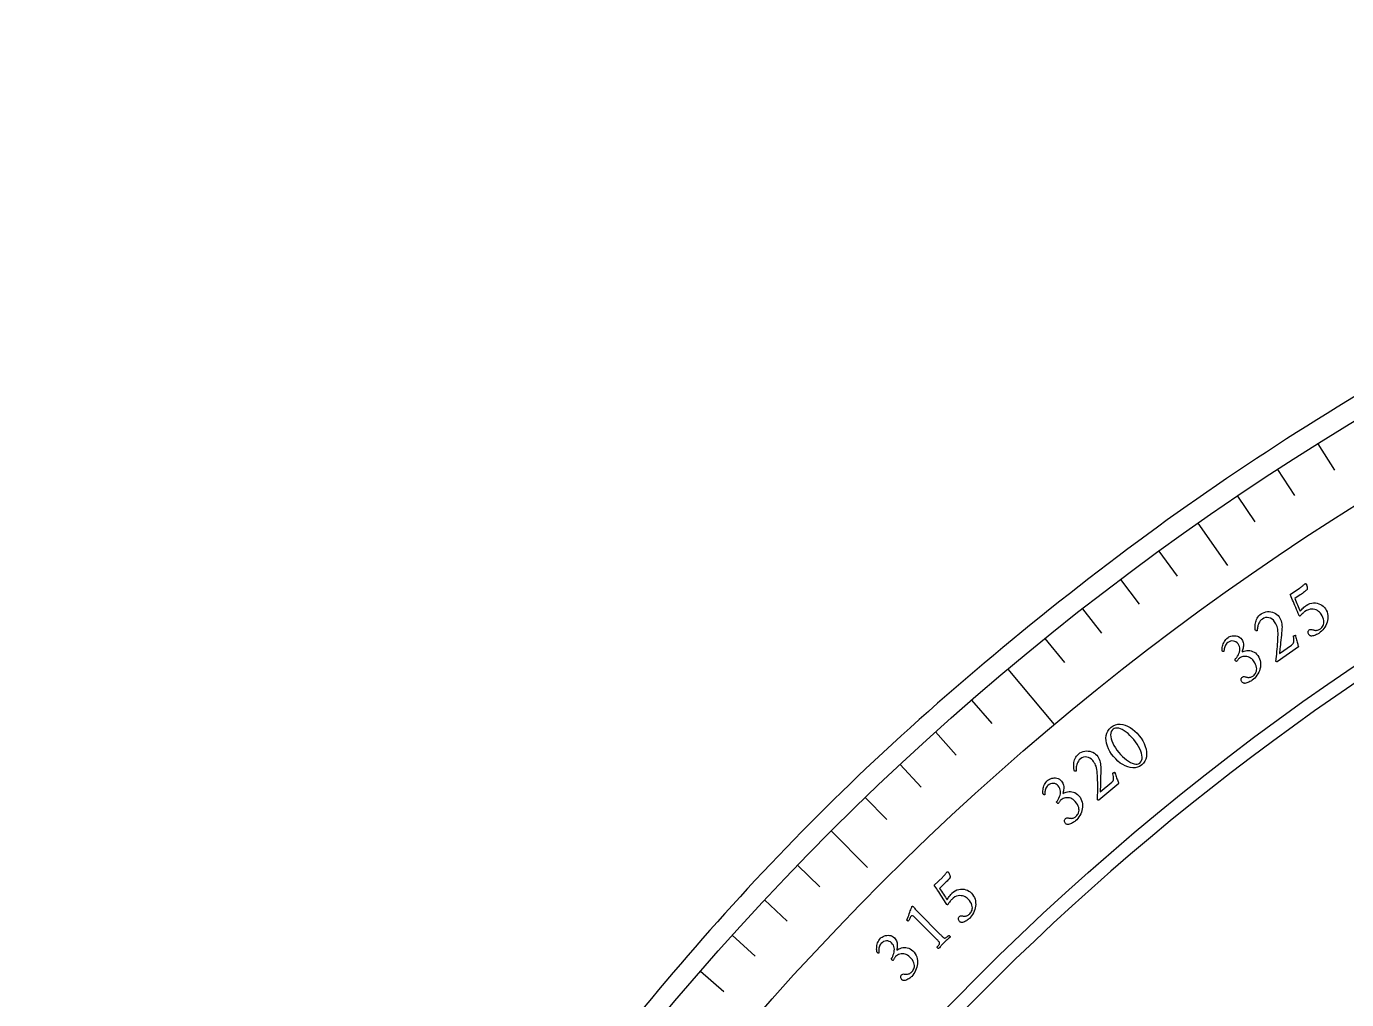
# Model space of a CAD drawing. Header units: millimetres. Extents: x -50 to 50, y -50 to 64.
# Drawn here: x -49.74 to -25.84, y 32.12 to 49.74 of the extents above; entities that cross this region are included whole.
import ezdxf

# ---------------------------------------------------------------- set-up
doc = ezdxf.new("R2010")
doc.units = ezdxf.units.MM
for name, color, linetype in [('CUT_INNER', 6, 'Continuous'), ('CUT_OUTER', 1, 'Continuous'), ('ENGRAVE', 7, 'Continuous'), ('ENGRAVE_FINE', 8, 'Continuous'), ('TEXT', 5, 'Continuous')]:
    doc.layers.add(name, color=color, linetype=linetype)

msp = doc.modelspace()

# ---------------------------------------------------------------- linework, layer by layer
at = {"layer": 'CUT_INNER'}
msp.add_arc((0.0002, -0.0001), 45.7499, 92.31774, 38.3206, dxfattribs=at)
at = {"layer": 'CUT_OUTER'}
for centre, radius, start, end in [((1.2945, -1.5904), 52.1606, 117.75096, 125.38314), ((3.2886, -4.0215), 55.2978, 125.60916, 132.96122), ((-1.0668, 1.1682), 48.533, 133.37373, 141.06052)]:
    msp.add_arc(centre, radius, start, end, dxfattribs=at)
at = {"layer": 'ENGRAVE'}
for points in [[(-28.5326, 40.7487), (-27.9963, 39.9828)], [(-31.9755, 38.1069), (-31.1341, 37.1041)], [(-35.175, 35.175), (-34.5139, 34.5139)]]:
    msp.add_lwpolyline(points, dxfattribs=at)
for radius in [49.745, 48.436, 46.005]:
    msp.add_circle((0, 0), radius, dxfattribs=at)
at = {"layer": 'ENGRAVE_FINE'}
for points in [[(-26.3608, 42.1862), (-26.0635, 41.7104)], [(-27.0931, 41.7197), (-26.7875, 41.2492)], [(-27.8171, 41.2405), (-27.5033, 40.7754)], [(-29.2394, 40.2446), (-28.9096, 39.7907)], [(-29.9373, 39.7281), (-29.5997, 39.2801)], [(-30.6261, 39.1996), (-30.2807, 38.7575)], [(-31.3055, 38.6591), (-30.9525, 38.2231)], [(-32.6357, 37.543), (-32.2676, 37.1196)], [(-33.2859, 36.9677), (-32.9105, 36.5508)], [(-33.926, 36.3812), (-33.5434, 35.9709)], [(-34.5558, 35.7836), (-34.1661, 35.38)], [(-35.7836, 34.5558), (-35.38, 34.1661)], [(-36.3812, 33.926), (-35.9709, 33.5434)], [(-36.9677, 33.2859), (-36.5508, 32.9105)], [(-37.543, 32.6357), (-37.1196, 32.2676)]]:
    msp.add_lwpolyline(points, dxfattribs=at)
at = {"layer": 'TEXT'}
for points in [[(-26.575, 39.2577), (-26.5412, 39.2778), (-26.5074, 39.2924), (-26.4736, 39.3014), (-26.4398, 39.305), (-26.4068, 39.3039), (-26.3751, 39.299), (-26.3448, 39.2903), (-26.3159, 39.2779), (-26.2892, 39.2623), (-26.2655, 39.2441), (-26.2447, 39.2235), (-26.2269, 39.2003), (-26.2095, 39.1709), (-26.1961, 39.1408), (-26.1868, 39.11), (-26.1814, 39.0784), (-26.1797, 39.0468), (-26.1812, 39.0155), (-26.1859, 38.9846), (-26.1937, 38.954), (-26.2043, 38.9243), (-26.2175, 38.8956), (-26.2332, 38.8681), (-26.2514, 38.8417), (-26.2718, 38.8169), (-26.2939, 38.794), (-26.3177, 38.7731), (-26.3433, 38.7541), (-26.3551, 38.7466), (-26.3689, 38.739), (-26.3846, 38.7312), (-26.4022, 38.7233), (-26.4207, 38.7161), (-26.439, 38.7103), (-26.4571, 38.706), (-26.4752, 38.7031), (-26.4793, 38.7037), (-26.4848, 38.705), (-26.4917, 38.707), (-26.5, 38.7099), (-26.5084, 38.7135), (-26.5158, 38.7181), (-26.5221, 38.7236), (-26.5274, 38.7301), (-26.5344, 38.7423), (-26.5388, 38.7545), (-26.5406, 38.7668), (-26.5398, 38.7792), (-26.5369, 38.7908), (-26.5321, 38.801), (-26.5256, 38.8096), (-26.5173, 38.8166), (-26.5056, 38.8229), (-26.4936, 38.8262), (-26.4814, 38.8264), (-26.4688, 38.8235), (-26.4562, 38.8193), (-26.4439, 38.8157), (-26.4318, 38.8126), (-26.4201, 38.8101), (-26.4065, 38.8084), (-26.393, 38.8085), (-26.3796, 38.8103), (-26.3662, 38.8138), (-26.3531, 38.8186), (-26.3406, 38.8242), (-26.3287, 38.8305), (-26.3175, 38.8376), (-26.3032, 38.8488), (-26.2902, 38.8621), (-26.2786, 38.8776), (-26.2683, 38.8953), (-26.2602, 38.915), (-26.2552, 38.9366), (-26.2533, 38.9602), (-26.2544, 38.9856), (-26.2595, 39.0128), (-26.2693, 39.0415), (-26.284, 39.0718), (-26.3034, 39.1035), (-26.3168, 39.1209), (-26.3326, 39.1372), (-26.351, 39.1523), (-26.3718, 39.1662), (-26.3947, 39.1779), (-26.4194, 39.1864), (-26.4458, 39.1916), (-26.4739, 39.1935), (-26.5034, 39.1909), (-26.5339, 39.1826), (-26.5655, 39.1687), (-26.5981, 39.149), (-26.608, 39.1419), (-26.619, 39.1329), (-26.6312, 39.1223), (-26.6445, 39.1099), (-26.6572, 39.0972), (-26.6676, 39.0858), (-26.6757, 39.0757), (-26.6815, 39.0669), (-26.6834, 39.066), (-26.6857, 39.0659), (-26.6883, 39.0665), (-26.6914, 39.0677), (-26.6945, 39.0695), (-26.6972, 39.0716), (-26.6996, 39.074), (-26.7018, 39.0767), (-26.7171, 39.1128), (-26.7324, 39.1489), (-26.7477, 39.1851), (-26.763, 39.2212), (-26.778, 39.2567), (-26.7924, 39.291), (-26.8064, 39.3241), (-26.8198, 39.3559), (-26.8324, 39.3857), (-26.844, 39.4124), (-26.8545, 39.4362), (-26.8639, 39.457), (-26.695, 39.5715), (-26.6833, 39.5796), (-26.6716, 39.5881), (-26.66, 39.597), (-26.6484, 39.6062), (-26.6374, 39.6154), (-26.6275, 39.6239), (-26.6186, 39.6318), (-26.6108, 39.6391), (-26.6044, 39.6452), (-26.5999, 39.6496), (-26.5972, 39.6522), (-26.5963, 39.6531), (-26.5923, 39.6533), (-26.5887, 39.6535), (-26.5854, 39.6537), (-26.5824, 39.654), (-26.5797, 39.6539), (-26.5773, 39.6531), (-26.5753, 39.6518), (-26.5736, 39.6498), (-26.5722, 39.6471), (-26.5704, 39.6428), (-26.5682, 39.6368), (-26.5656, 39.629), (-26.5629, 39.62), (-26.5604, 39.6104), (-26.5581, 39.6001), (-26.556, 39.5892), (-26.5543, 39.5781), (-26.5534, 39.5673), (-26.5533, 39.5569), (-26.5539, 39.5468), (-26.5654, 39.5373), (-26.5782, 39.5271), (-26.592, 39.5161), (-26.6071, 39.5043), (-26.6235, 39.4917), (-26.6416, 39.4784), (-26.6614, 39.4645), (-26.6828, 39.4498), (-26.7787, 39.3847), (-26.7666, 39.3556), (-26.7542, 39.3264), (-26.7416, 39.2969), (-26.7288, 39.2674), (-26.7161, 39.238), (-26.7039, 39.2092), (-26.6922, 39.1811), (-26.681, 39.1535), (-26.6715, 39.1665), (-26.66, 39.1803), (-26.6463, 39.1951), (-26.6306, 39.2106), (-26.6146, 39.2256), (-26.6, 39.2384), (-26.5868, 39.2491), (-26.575, 39.2577)], [(-26.7684, 38.7187), (-26.7644, 38.7004), (-26.7598, 38.6811), (-26.7547, 38.6607), (-26.7491, 38.6393), (-26.7434, 38.6179), (-26.7378, 38.5972), (-26.7323, 38.5775), (-26.7271, 38.5585), (-26.7223, 38.5415), (-26.7183, 38.5276), (-26.7152, 38.5167), (-26.7129, 38.5088), (-27.0978, 38.239), (-27.1004, 38.239), (-27.1034, 38.2394), (-27.1068, 38.2401), (-27.1104, 38.2411), (-27.1139, 38.2424), (-27.1167, 38.2437), (-27.1189, 38.2452), (-27.1204, 38.2469), (-27.1158, 38.29), (-27.1113, 38.3339), (-27.1068, 38.3786), (-27.1024, 38.4241), (-27.0982, 38.4697), (-27.0945, 38.5147), (-27.0912, 38.5592), (-27.0883, 38.6032), (-27.0861, 38.6458), (-27.0845, 38.6862), (-27.0837, 38.7243), (-27.0836, 38.7602), (-27.085, 38.7956), (-27.0883, 38.8272), (-27.0936, 38.8552), (-27.1009, 38.8794), (-27.11, 38.9015), (-27.1205, 38.9233), (-27.1326, 38.9445), (-27.1463, 38.9654), (-27.1676, 38.9914), (-27.1919, 39.012), (-27.2189, 39.0273), (-27.2487, 39.0371), (-27.2795, 39.041), (-27.3093, 39.0383), (-27.338, 39.0291), (-27.3657, 39.0133), (-27.3867, 38.9968), (-27.4046, 38.9788), (-27.4192, 38.9594), (-27.4307, 38.9386), (-27.4397, 38.9174), (-27.4467, 38.8969), (-27.4519, 38.8771), (-27.4551, 38.858), (-27.4571, 38.8406), (-27.4583, 38.8258), (-27.4588, 38.8137), (-27.4586, 38.8042), (-27.4624, 38.8022), (-27.4669, 38.8011), (-27.4722, 38.8008), (-27.4782, 38.8014), (-27.4839, 38.8026), (-27.4884, 38.8039), (-27.4915, 38.8054), (-27.4934, 38.807), (-27.4952, 38.8148), (-27.4967, 38.8254), (-27.498, 38.8389), (-27.499, 38.8553), (-27.4993, 38.8737), (-27.4982, 38.8935), (-27.4958, 38.9147), (-27.4921, 38.9372), (-27.4868, 38.9603), (-27.4797, 38.9832), (-27.4708, 39.0058), (-27.4601, 39.0282), (-27.4471, 39.0497), (-27.4314, 39.0695), (-27.4129, 39.0878), (-27.3916, 39.1045), (-27.3638, 39.1214), (-27.3348, 39.1342), (-27.3047, 39.1426), (-27.2735, 39.1469), (-27.2423, 39.1472), (-27.212, 39.1439), (-27.1827, 39.1371), (-27.1544, 39.1267), (-27.128, 39.113), (-27.1043, 39.0963), (-27.0835, 39.0766), (-27.0653, 39.054), (-27.0499, 39.0295), (-27.0372, 39.0041), (-27.0272, 38.978), (-27.0198, 38.9512), (-27.0147, 38.9237), (-27.0118, 38.8959), (-27.0109, 38.8676), (-27.012, 38.8391), (-27.0151, 38.8005), (-27.0187, 38.7605), (-27.0227, 38.7189), (-27.0273, 38.6758), (-27.032, 38.6326), (-27.0367, 38.5908), (-27.0413, 38.5502), (-27.0458, 38.5109), (-27.05, 38.4743), (-27.0537, 38.4415), (-27.0569, 38.4126), (-27.0596, 38.3875), (-26.8381, 38.5427), (-26.8232, 38.555), (-26.8117, 38.569), (-26.8034, 38.5845), (-26.7985, 38.6017), (-26.7965, 38.621), (-26.7967, 38.6428), (-26.7992, 38.6671), (-26.804, 38.6941), (-26.8044, 38.6982), (-26.8033, 38.7022), (-26.8005, 38.706), (-26.7962, 38.7097), (-26.794, 38.711), (-26.7912, 38.7123), (-26.7875, 38.7138), (-26.7831, 38.7154), (-26.7785, 38.7168), (-26.7746, 38.7178), (-26.7712, 38.7185), (-26.7684, 38.7187)], [(-27.9883, 38.6797), (-27.9728, 38.6893), (-27.9552, 38.6973), (-27.9353, 38.7039), (-27.9132, 38.7088), (-27.89, 38.7116), (-27.8666, 38.7116), (-27.8431, 38.7088), (-27.8194, 38.7032), (-27.7965, 38.6942), (-27.7756, 38.6813), (-27.7565, 38.6645), (-27.7392, 38.6437), (-27.7279, 38.6256), (-27.7194, 38.6067), (-27.7136, 38.5869), (-27.7105, 38.5662), (-27.7095, 38.5453), (-27.7101, 38.5247), (-27.7123, 38.5045), (-27.716, 38.4847), (-27.7206, 38.4659), (-27.7254, 38.4486), (-27.7303, 38.433), (-27.7354, 38.419), (-27.7168, 38.4274), (-27.696, 38.434), (-27.6732, 38.439), (-27.6482, 38.4422), (-27.6221, 38.443), (-27.5959, 38.4408), (-27.5696, 38.4355), (-27.5432, 38.4272), (-27.5176, 38.4152), (-27.4938, 38.3988), (-27.4716, 38.378), (-27.4512, 38.3529), (-27.4329, 38.324), (-27.4186, 38.2944), (-27.4083, 38.2638), (-27.402, 38.2325), (-27.3993, 38.2009), (-27.3997, 38.1696), (-27.4034, 38.1385), (-27.4103, 38.1078), (-27.42, 38.0777), (-27.4322, 38.0486), (-27.4471, 38.0207), (-27.4644, 37.9937), (-27.484, 37.9682), (-27.5053, 37.9447), (-27.5285, 37.923), (-27.5535, 37.9033), (-27.5651, 37.8954), (-27.5786, 37.8873), (-27.5941, 37.8791), (-27.6114, 37.8706), (-27.6296, 37.8628), (-27.6477, 37.8564), (-27.6658, 37.8515), (-27.6837, 37.8481), (-27.6879, 37.8485), (-27.6934, 37.8497), (-27.7004, 37.8515), (-27.7087, 37.8541), (-27.7172, 37.8575), (-27.7248, 37.8618), (-27.7312, 37.8671), (-27.7367, 37.8734), (-27.7441, 37.8854), (-27.7489, 37.8974), (-27.7511, 37.9097), (-27.7507, 37.9221), (-27.7482, 37.9338), (-27.7437, 37.9441), (-27.7375, 37.9529), (-27.7294, 37.9602), (-27.7179, 37.9669), (-27.706, 37.9705), (-27.6938, 37.9711), (-27.6811, 37.9686), (-27.6684, 37.9648), (-27.656, 37.9616), (-27.6438, 37.9589), (-27.632, 37.9568), (-27.6184, 37.9555), (-27.6049, 37.956), (-27.5915, 37.9582), (-27.5782, 37.9622), (-27.5653, 37.9674), (-27.553, 37.9734), (-27.5414, 37.98), (-27.5303, 37.9874), (-27.5164, 37.9991), (-27.5038, 38.0129), (-27.4927, 38.0288), (-27.483, 38.0467), (-27.4755, 38.0667), (-27.4712, 38.0884), (-27.47, 38.112), (-27.472, 38.1374), (-27.4779, 38.1645), (-27.4886, 38.1928), (-27.5042, 38.2226), (-27.5247, 38.2537), (-27.5418, 38.2748), (-27.5605, 38.2927), (-27.5808, 38.3075), (-27.6027, 38.319), (-27.6255, 38.3275), (-27.6486, 38.3331), (-27.6718, 38.3359), (-27.6953, 38.3358), (-27.7182, 38.3329), (-27.7398, 38.327), (-27.76, 38.3182), (-27.7789, 38.3064), (-27.7877, 38.2995), (-27.7962, 38.2917), (-27.8041, 38.2832), (-27.8117, 38.274), (-27.8186, 38.2649), (-27.8248, 38.2571), (-27.8302, 38.2505), (-27.8349, 38.245), (-27.8413, 38.2476), (-27.8472, 38.2512), (-27.8525, 38.2558), (-27.8573, 38.2615), (-27.8598, 38.2653), (-27.8617, 38.2687), (-27.8628, 38.2718), (-27.8633, 38.2745), (-27.8456, 38.2961), (-27.8293, 38.3186), (-27.8146, 38.342), (-27.8013, 38.3661), (-27.7903, 38.3908), (-27.7822, 38.4156), (-27.7771, 38.4405), (-27.775, 38.4654), (-27.7766, 38.4903), (-27.7827, 38.5149), (-27.7932, 38.5391), (-27.8081, 38.5631), (-27.8254, 38.5829), (-27.8451, 38.5981), (-27.8674, 38.6086), (-27.8923, 38.6145), (-27.9181, 38.6154), (-27.9435, 38.6111), (-27.9683, 38.6015), (-27.9926, 38.5867), (-28.009, 38.5732), (-28.0228, 38.5585), (-28.034, 38.5426), (-28.0425, 38.5254), (-28.0489, 38.5081), (-28.0539, 38.4916), (-28.0574, 38.4759), (-28.0594, 38.4612), (-28.0607, 38.448), (-28.062, 38.4374), (-28.0633, 38.4293), (-28.0645, 38.4237), (-28.0671, 38.4225), (-28.0705, 38.4224), (-28.0746, 38.4232), (-28.0794, 38.425), (-28.0842, 38.4275), (-28.0886, 38.4304), (-28.0923, 38.4337), (-28.0955, 38.4374), (-28.0957, 38.457), (-28.0946, 38.4773), (-28.0921, 38.4982), (-28.0882, 38.5198), (-28.0827, 38.5416), (-28.0755, 38.5633), (-28.0664, 38.5847), (-28.0555, 38.6059), (-28.0424, 38.6263), (-28.0269, 38.6454), (-28.0088, 38.6632), (-27.9883, 38.6797)], [(-30.107, 37.0526), (-30.0682, 37.0793), (-30.0276, 37.0977), (-29.9852, 37.1078), (-29.941, 37.1096), (-29.896, 37.1041), (-29.8511, 37.0921), (-29.8062, 37.0736), (-29.7614, 37.0487), (-29.7176, 37.0182), (-29.6756, 36.9832), (-29.6356, 36.9437), (-29.5975, 36.8996), (-29.5628, 36.8528), (-29.5329, 36.8051), (-29.5079, 36.7565), (-29.4878, 36.707), (-29.4732, 36.6578), (-29.4646, 36.6099), (-29.4621, 36.5635), (-29.4657, 36.5183), (-29.4761, 36.4758), (-29.494, 36.4368), (-29.5194, 36.4016), (-29.5523, 36.3699), (-29.5891, 36.3449), (-29.6283, 36.3277), (-29.6698, 36.3184), (-29.7137, 36.3168), (-29.7589, 36.3223), (-29.8041, 36.3341), (-29.8495, 36.352), (-29.895, 36.3762), (-29.9395, 36.4058), (-29.9821, 36.4401), (-30.0228, 36.479), (-30.0616, 36.5225), (-30.0969, 36.5689), (-30.1273, 36.6163), (-30.1528, 36.6646), (-30.1734, 36.7139), (-30.1884, 36.7631), (-30.197, 36.811), (-30.1993, 36.8577), (-30.1952, 36.9031), (-30.1843, 36.946), (-30.1659, 36.9853), (-30.1402, 37.0208), (-30.107, 37.0526)], [(-30.0698, 37.018), (-30.0894, 36.9978), (-30.1034, 36.9738), (-30.1116, 36.946), (-30.114, 36.9144), (-30.1112, 36.8799), (-30.1038, 36.8435), (-30.0917, 36.8052), (-30.0748, 36.7649), (-30.0538, 36.7236), (-30.029, 36.6822), (-30.0005, 36.6407), (-29.9683, 36.5991), (-29.9342, 36.5597), (-29.8994, 36.5238), (-29.8637, 36.4914), (-29.8274, 36.4624), (-29.7912, 36.4374), (-29.7564, 36.4172), (-29.7228, 36.4017), (-29.6905, 36.3909), (-29.6604, 36.3854), (-29.6334, 36.386), (-29.6094, 36.3927), (-29.5884, 36.4055), (-29.5678, 36.4266), (-29.5535, 36.4514), (-29.5455, 36.4798), (-29.5438, 36.5119), (-29.5476, 36.5468), (-29.5563, 36.5836), (-29.5697, 36.6224), (-29.588, 36.6632), (-29.6102, 36.7049), (-29.6356, 36.7465), (-29.6642, 36.788), (-29.696, 36.8294), (-29.73, 36.8694), (-29.7644, 36.9056), (-29.7992, 36.9379), (-29.8345, 36.9664), (-29.8695, 36.9907), (-29.9034, 37.0102), (-29.9362, 37.0249), (-29.9679, 37.0349), (-29.9976, 37.0395), (-30.0245, 37.0383), (-30.0486, 37.0311), (-30.0698, 37.018)], [(-30.0411, 36.2383), (-30.0355, 36.2205), (-30.0292, 36.2016), (-30.0224, 36.1818), (-30.015, 36.161), (-30.0074, 36.1401), (-30, 36.12), (-29.9929, 36.1008), (-29.986, 36.0824), (-29.9797, 36.0659), (-29.9745, 36.0523), (-29.9705, 36.0417), (-29.9675, 36.0341), (-30.3274, 35.7317), (-30.3301, 35.7316), (-30.3331, 35.7317), (-30.3364, 35.7321), (-30.3402, 35.7328), (-30.3437, 35.7337), (-30.3467, 35.7348), (-30.349, 35.7361), (-30.3507, 35.7376), (-30.3498, 35.781), (-30.3491, 35.8251), (-30.3486, 35.87), (-30.3481, 35.9157), (-30.348, 35.9615), (-30.3482, 36.0067), (-30.3488, 36.0513), (-30.3498, 36.0954), (-30.3512, 36.138), (-30.3532, 36.1784), (-30.3557, 36.2164), (-30.3587, 36.2522), (-30.3632, 36.2873), (-30.3692, 36.3186), (-30.377, 36.346), (-30.3863, 36.3695), (-30.3973, 36.3907), (-30.4097, 36.4114), (-30.4236, 36.4316), (-30.439, 36.4512), (-30.4626, 36.4752), (-30.4885, 36.4937), (-30.5168, 36.5065), (-30.5474, 36.5137), (-30.5784, 36.5149), (-30.6078, 36.5096), (-30.6356, 36.4979), (-30.6618, 36.4798), (-30.6813, 36.4615), (-30.6975, 36.442), (-30.7104, 36.4214), (-30.7201, 36.3997), (-30.7271, 36.3778), (-30.7324, 36.3568), (-30.7358, 36.3366), (-30.7374, 36.3173), (-30.7378, 36.2998), (-30.7377, 36.2849), (-30.7371, 36.2728), (-30.7361, 36.2634), (-30.7397, 36.2611), (-30.7442, 36.2595), (-30.7494, 36.2588), (-30.7554, 36.2589), (-30.7612, 36.2595), (-30.7658, 36.2605), (-30.769, 36.2616), (-30.771, 36.2631), (-30.7735, 36.2707), (-30.7759, 36.2812), (-30.7784, 36.2945), (-30.7808, 36.3107), (-30.7827, 36.3291), (-30.7833, 36.3489), (-30.7828, 36.3702), (-30.781, 36.393), (-30.7778, 36.4164), (-30.7727, 36.4398), (-30.7658, 36.4632), (-30.7571, 36.4864), (-30.7461, 36.5089), (-30.7321, 36.5301), (-30.7153, 36.5499), (-30.6956, 36.5683), (-30.6693, 36.5877), (-30.6416, 36.6029), (-30.6123, 36.6139), (-30.5816, 36.6209), (-30.5505, 36.6239), (-30.5201, 36.6233), (-30.4903, 36.619), (-30.4612, 36.6111), (-30.4337, 36.5998), (-30.4087, 36.5852), (-30.3861, 36.5675), (-30.3661, 36.5465), (-30.3487, 36.5234), (-30.3338, 36.4993), (-30.3215, 36.4741), (-30.3118, 36.448), (-30.3043, 36.4211), (-30.299, 36.3936), (-30.2956, 36.3656), (-30.2943, 36.337), (-30.294, 36.2984), (-30.2941, 36.2582), (-30.2945, 36.2164), (-30.2953, 36.1731), (-30.2962, 36.1296), (-30.2972, 36.0875), (-30.2982, 36.0467), (-30.2993, 36.0072), (-30.3003, 35.9703), (-30.3011, 35.9373), (-30.3018, 35.9082), (-30.3023, 35.8831), (-30.0952, 36.0569), (-30.0815, 36.0705), (-30.0711, 36.0854), (-30.0643, 36.1016), (-30.0609, 36.1192), (-30.0605, 36.1385), (-30.0627, 36.1602), (-30.0673, 36.1843), (-30.0744, 36.2107), (-30.0752, 36.2148), (-30.0744, 36.2189), (-30.072, 36.2229), (-30.068, 36.227), (-30.066, 36.2284), (-30.0632, 36.23), (-30.0597, 36.2318), (-30.0554, 36.2337), (-30.051, 36.2356), (-30.0472, 36.2369), (-30.0439, 36.2379), (-30.0411, 36.2383)], [(-31.2529, 36.0931), (-31.2384, 36.1041), (-31.2215, 36.1136), (-31.2023, 36.1219), (-31.1807, 36.1288), (-31.1578, 36.1336), (-31.1345, 36.1356), (-31.1108, 36.1348), (-31.0867, 36.1313), (-31.0632, 36.1243), (-31.0412, 36.1133), (-31.0207, 36.0982), (-31.0017, 36.079), (-30.9889, 36.062), (-30.9787, 36.0439), (-30.9712, 36.0247), (-30.9663, 36.0043), (-30.9635, 35.9835), (-30.9623, 35.963), (-30.9627, 35.9427), (-30.9647, 35.9226), (-30.9677, 35.9035), (-30.9709, 35.8859), (-30.9745, 35.8699), (-30.9783, 35.8555), (-30.9605, 35.8655), (-30.9404, 35.8739), (-30.918, 35.8808), (-30.8934, 35.8862), (-30.8676, 35.8893), (-30.8413, 35.8894), (-30.8146, 35.8864), (-30.7876, 35.8804), (-30.761, 35.8707), (-30.7358, 35.8564), (-30.712, 35.8377), (-30.6894, 35.8144), (-30.6687, 35.7873), (-30.6518, 35.759), (-30.6389, 35.7295), (-30.6299, 35.6988), (-30.6244, 35.6675), (-30.6222, 35.6363), (-30.6231, 35.605), (-30.6273, 35.5738), (-30.6343, 35.543), (-30.644, 35.513), (-30.6563, 35.4838), (-30.6713, 35.4554), (-30.6886, 35.4284), (-30.7078, 35.403), (-30.729, 35.3794), (-30.7521, 35.3576), (-30.763, 35.3487), (-30.7758, 35.3395), (-30.7904, 35.3299), (-30.807, 35.32), (-30.8244, 35.3106), (-30.8419, 35.3027), (-30.8595, 35.2963), (-30.877, 35.2913), (-30.8812, 35.2913), (-30.8869, 35.292), (-30.8939, 35.2932), (-30.9025, 35.295), (-30.9113, 35.2977), (-30.9191, 35.3014), (-30.9261, 35.3061), (-30.932, 35.3119), (-30.9404, 35.3231), (-30.9463, 35.3347), (-30.9496, 35.3468), (-30.9503, 35.3591), (-30.9487, 35.3711), (-30.9452, 35.3817), (-30.9397, 35.391), (-30.9323, 35.399), (-30.9215, 35.4067), (-30.91, 35.4113), (-30.8978, 35.4129), (-30.885, 35.4116), (-30.872, 35.4089), (-30.8593, 35.4068), (-30.847, 35.4052), (-30.835, 35.4041), (-30.8214, 35.404), (-30.808, 35.4056), (-30.7948, 35.409), (-30.7819, 35.4141), (-30.7695, 35.4205), (-30.7578, 35.4275), (-30.7467, 35.4351), (-30.7364, 35.4435), (-30.7235, 35.4563), (-30.7122, 35.4711), (-30.7025, 35.4879), (-30.6944, 35.5066), (-30.6887, 35.5272), (-30.6863, 35.5492), (-30.6872, 35.5728), (-30.6913, 35.598), (-30.6996, 35.6244), (-30.7128, 35.6517), (-30.7309, 35.68), (-30.754, 35.7092), (-30.7729, 35.7287), (-30.7931, 35.745), (-30.8146, 35.7579), (-30.8374, 35.7674), (-30.8609, 35.7739), (-30.8843, 35.7775), (-30.9077, 35.7783), (-30.9311, 35.7762), (-30.9537, 35.7712), (-30.9746, 35.7635), (-30.994, 35.7529), (-31.0118, 35.7396), (-31.02, 35.7319), (-31.0277, 35.7234), (-31.0349, 35.7143), (-31.0416, 35.7044), (-31.0478, 35.6948), (-31.0532, 35.6864), (-31.058, 35.6793), (-31.0622, 35.6735), (-31.0688, 35.6755), (-31.075, 35.6786), (-31.0807, 35.6828), (-31.086, 35.688), (-31.0889, 35.6915), (-31.091, 35.6948), (-31.0924, 35.6977), (-31.0931, 35.7004), (-31.0773, 35.7235), (-31.0631, 35.7473), (-31.0505, 35.7718), (-31.0394, 35.7971), (-31.0305, 35.8227), (-31.0246, 35.848), (-31.0217, 35.8732), (-31.0218, 35.8983), (-31.0256, 35.9229), (-31.0338, 35.9469), (-31.0463, 35.9701), (-31.0633, 35.9927), (-31.0822, 36.0109), (-31.1032, 36.0243), (-31.1263, 36.0329), (-31.1516, 36.0366), (-31.1774, 36.0353), (-31.2023, 36.0288), (-31.2262, 36.0171), (-31.2491, 36.0002), (-31.2643, 35.9853), (-31.2768, 35.9695), (-31.2865, 35.9526), (-31.2935, 35.9348), (-31.2984, 35.9169), (-31.3019, 35.9001), (-31.304, 35.8842), (-31.3048, 35.8693), (-31.3049, 35.8561), (-31.3053, 35.8454), (-31.3058, 35.8372), (-31.3065, 35.8315), (-31.3091, 35.8301), (-31.3124, 35.8297), (-31.3165, 35.8301), (-31.3215, 35.8315), (-31.3266, 35.8335), (-31.3311, 35.836), (-31.3351, 35.839), (-31.3386, 35.8425), (-31.3406, 35.862), (-31.3412, 35.8822), (-31.3405, 35.9033), (-31.3386, 35.9252), (-31.335, 35.9474), (-31.3296, 35.9696), (-31.3224, 35.9917), (-31.3134, 36.0138), (-31.3022, 36.0353), (-31.2884, 36.0557), (-31.272, 36.075), (-31.2529, 36.0931)], [(-32.9883, 34.0466), (-32.9585, 34.0722), (-32.9277, 34.0925), (-32.896, 34.1073), (-32.8634, 34.1166), (-32.8306, 34.1213), (-32.7986, 34.122), (-32.7673, 34.1187), (-32.7366, 34.1114), (-32.7076, 34.1007), (-32.6811, 34.087), (-32.6571, 34.0702), (-32.6355, 34.0505), (-32.6132, 34.0246), (-32.5948, 33.9972), (-32.5803, 33.9685), (-32.5696, 33.9384), (-32.5624, 33.9075), (-32.5584, 33.8764), (-32.5576, 33.8452), (-32.56, 33.8137), (-32.5653, 33.7826), (-32.5734, 33.7521), (-32.584, 33.7223), (-32.5974, 33.6931), (-32.6131, 33.6651), (-32.6309, 33.6388), (-32.6507, 33.614), (-32.6726, 33.5909), (-32.683, 33.5815), (-32.6953, 33.5716), (-32.7094, 33.5612), (-32.7253, 33.5503), (-32.7422, 33.54), (-32.7593, 33.5311), (-32.7764, 33.5237), (-32.7937, 33.5178), (-32.7979, 33.5176), (-32.8035, 33.5179), (-32.8107, 33.5188), (-32.8193, 33.5201), (-32.8282, 33.5222), (-32.8363, 33.5255), (-32.8434, 33.5298), (-32.8498, 33.5353), (-32.8588, 33.546), (-32.8652, 33.5573), (-32.8692, 33.5691), (-32.8706, 33.5814), (-32.8697, 33.5934), (-32.8668, 33.6042), (-32.8618, 33.6138), (-32.8549, 33.6222), (-32.8445, 33.6305), (-32.8332, 33.6358), (-32.8212, 33.6381), (-32.8083, 33.6374), (-32.7952, 33.6355), (-32.7824, 33.6341), (-32.77, 33.6332), (-32.758, 33.6327), (-32.7444, 33.6334), (-32.7311, 33.6358), (-32.7181, 33.6399), (-32.7055, 33.6457), (-32.6935, 33.6527), (-32.6822, 33.6604), (-32.6716, 33.6686), (-32.6617, 33.6775), (-32.6496, 33.6911), (-32.6391, 33.7065), (-32.6304, 33.7238), (-32.6233, 33.743), (-32.6188, 33.7638), (-32.6176, 33.7859), (-32.6198, 33.8094), (-32.6253, 33.8343), (-32.635, 33.8602), (-32.6497, 33.8868), (-32.6694, 33.914), (-32.6941, 33.9419), (-32.7102, 33.9567), (-32.7287, 33.97), (-32.7493, 33.9817), (-32.7723, 33.9918), (-32.7969, 33.9993), (-32.8227, 34.0034), (-32.8496, 34.0039), (-32.8776, 34.0009), (-32.9062, 33.9932), (-32.9348, 33.9798), (-32.9635, 33.9606), (-32.9922, 33.9356), (-33.0007, 33.9268), (-33.01, 33.9161), (-33.0201, 33.9035), (-33.0311, 33.8889), (-33.0414, 33.8743), (-33.0497, 33.8613), (-33.0559, 33.8499), (-33.06, 33.8402), (-33.0617, 33.839), (-33.064, 33.8385), (-33.0667, 33.8386), (-33.0699, 33.8393), (-33.0732, 33.8405), (-33.0763, 33.8421), (-33.0791, 33.844), (-33.0817, 33.8463), (-33.1031, 33.8792), (-33.1244, 33.9122), (-33.1457, 33.9451), (-33.1671, 33.978), (-33.188, 34.0104), (-33.2082, 34.0416), (-33.2277, 34.0718), (-33.2464, 34.1008), (-33.264, 34.1279), (-33.2801, 34.1522), (-33.2945, 34.1739), (-33.3074, 34.1927), (-33.161, 34.3347), (-33.1509, 34.3448), (-33.1408, 34.3552), (-33.1309, 34.3659), (-33.1211, 34.3771), (-33.1119, 34.388), (-33.1036, 34.3981), (-33.0962, 34.4075), (-33.0898, 34.416), (-33.0846, 34.4231), (-33.0809, 34.4282), (-33.0786, 34.4312), (-33.0779, 34.4322), (-33.074, 34.4332), (-33.0705, 34.434), (-33.0673, 34.4348), (-33.0644, 34.4355), (-33.0617, 34.4359), (-33.0593, 34.4356), (-33.057, 34.4346), (-33.055, 34.4329), (-33.0532, 34.4306), (-33.0507, 34.4266), (-33.0475, 34.4211), (-33.0435, 34.4139), (-33.0393, 34.4055), (-33.0352, 34.3965), (-33.0311, 34.3867), (-33.0271, 34.3763), (-33.0236, 34.3657), (-33.0208, 34.3552), (-33.0189, 34.345), (-33.0177, 34.3349), (-33.0274, 34.3236), (-33.0382, 34.3113), (-33.0499, 34.2981), (-33.0627, 34.2838), (-33.0767, 34.2686), (-33.0923, 34.2524), (-33.1093, 34.2352), (-33.1278, 34.217), (-33.211, 34.1363), (-33.194, 34.1098), (-33.1767, 34.0831), (-33.1592, 34.0563), (-33.1414, 34.0294), (-33.1238, 34.0027), (-33.1068, 33.9765), (-33.0904, 33.9508), (-33.0746, 33.9256), (-33.0675, 33.94), (-33.0585, 33.9556), (-33.0477, 33.9725), (-33.0349, 33.9906), (-33.0217, 34.0081), (-33.0095, 34.0233), (-32.9984, 34.0361), (-32.9883, 34.0466)], [(-33.2763, 33.227), (-33.6672, 33.6173), (-33.677, 33.6265), (-33.6859, 33.6337), (-33.6936, 33.6386), (-33.7004, 33.6414), (-33.7065, 33.6422), (-33.7124, 33.6412), (-33.7182, 33.6384), (-33.7237, 33.6338), (-33.7295, 33.6271), (-33.7359, 33.6179), (-33.7428, 33.6064), (-33.7502, 33.5924), (-33.7574, 33.578), (-33.7636, 33.5653), (-33.7687, 33.5543), (-33.7727, 33.545), (-33.7803, 33.5447), (-33.7871, 33.5458), (-33.7932, 33.5485), (-33.7985, 33.5527), (-33.7986, 33.5528), (-33.7988, 33.553), (-33.7991, 33.5533), (-33.7995, 33.5537), (-33.8012, 33.5556), (-33.8022, 33.5574), (-33.8027, 33.5591), (-33.8025, 33.5606), (-33.7916, 33.5895), (-33.781, 33.6182), (-33.7705, 33.6468), (-33.7604, 33.6753), (-33.7507, 33.7025), (-33.7418, 33.7273), (-33.7337, 33.7496), (-33.7265, 33.7695), (-33.7204, 33.786), (-33.716, 33.7978), (-33.7131, 33.8052), (-33.7118, 33.8079), (-33.7098, 33.8099), (-33.7071, 33.8119), (-33.704, 33.8127), (-33.7006, 33.8124), (-33.6968, 33.811), (-33.693, 33.8091), (-33.6896, 33.8073), (-33.6866, 33.8056), (-33.6839, 33.8041), (-33.6827, 33.8023), (-33.6789, 33.797), (-33.6726, 33.7882), (-33.6638, 33.7758), (-33.6522, 33.7607), (-33.6375, 33.7435), (-33.6199, 33.7243), (-33.5992, 33.703), (-33.2003, 33.3029), (-33.1896, 33.2922), (-33.1792, 33.282), (-33.1691, 33.2722), (-33.1593, 33.2628), (-33.1499, 33.2543), (-33.1409, 33.2471), (-33.1324, 33.2411), (-33.1243, 33.2365), (-33.1202, 33.2358), (-33.1149, 33.2365), (-33.1084, 33.2387), (-33.1006, 33.2423), (-33.0923, 33.247), (-33.0841, 33.2521), (-33.076, 33.2578), (-33.068, 33.2639), (-33.0608, 33.2698), (-33.0547, 33.2749), (-33.0499, 33.2791), (-33.0463, 33.2825), (-33.0427, 33.2815), (-33.0386, 33.2794), (-33.034, 33.2762), (-33.0291, 33.272), (-33.0245, 33.2674), (-33.0213, 33.263), (-33.0194, 33.2588), (-33.0187, 33.2547), (-33.0342, 33.2413), (-33.0489, 33.2284), (-33.063, 33.2161), (-33.0764, 33.2043), (-33.0896, 33.1924), (-33.1031, 33.1798), (-33.1169, 33.1666), (-33.1311, 33.1527), (-33.1444, 33.1391), (-33.157, 33.126), (-33.1688, 33.1133), (-33.1797, 33.101), (-33.1907, 33.0885), (-33.2024, 33.0751), (-33.2149, 33.0607), (-33.2283, 33.0454), (-33.2323, 33.046), (-33.2365, 33.048), (-33.241, 33.0512), (-33.2456, 33.0557), (-33.2498, 33.0607), (-33.2529, 33.0652), (-33.255, 33.0693), (-33.256, 33.073), (-33.2526, 33.0766), (-33.2484, 33.0814), (-33.2433, 33.0874), (-33.2374, 33.0947), (-33.2312, 33.1026), (-33.2256, 33.1107), (-33.2205, 33.1189), (-33.2158, 33.1272), (-33.2122, 33.1349), (-33.2102, 33.1413), (-33.2098, 33.1463), (-33.211, 33.1499), (-33.2155, 33.1581), (-33.2214, 33.1667), (-33.2284, 33.1758), (-33.2367, 33.1855), (-33.2459, 33.1955), (-33.2555, 33.2057), (-33.2657, 33.2162), (-33.2763, 33.227)], [(-34.2797, 33.2319), (-34.2662, 33.2441), (-34.2502, 33.2551), (-34.2318, 33.265), (-34.2109, 33.2737), (-34.1885, 33.2805), (-34.1655, 33.2845), (-34.1418, 33.2858), (-34.1175, 33.2844), (-34.0934, 33.2795), (-34.0705, 33.2705), (-34.0488, 33.2572), (-34.0282, 33.2397), (-34.014, 33.2239), (-34.0023, 33.2068), (-33.9931, 33.1883), (-33.9864, 33.1684), (-33.9819, 33.148), (-33.9789, 33.1276), (-33.9775, 33.1073), (-33.9778, 33.0872), (-33.979, 33.0678), (-33.9807, 33.0501), (-33.9829, 33.0338), (-33.9854, 33.0191), (-33.9685, 33.0306), (-33.9493, 33.0408), (-33.9276, 33.0496), (-33.9036, 33.0571), (-33.878, 33.0624), (-33.8519, 33.0648), (-33.8251, 33.0642), (-33.7976, 33.0606), (-33.7703, 33.0532), (-33.7439, 33.0412), (-33.7185, 33.0246), (-33.6941, 33.0034), (-33.671, 32.9781), (-33.6518, 32.9514), (-33.6363, 32.9231), (-33.6247, 32.8934), (-33.6165, 32.8627), (-33.6116, 32.8318), (-33.6098, 32.8006), (-33.6112, 32.7691), (-33.6155, 32.7378), (-33.6226, 32.707), (-33.6323, 32.6769), (-33.6447, 32.6474), (-33.6596, 32.6189), (-33.6765, 32.592), (-33.6955, 32.5666), (-33.7167, 32.5428), (-33.7268, 32.5331), (-33.7387, 32.5228), (-33.7525, 32.5119), (-33.7681, 32.5006), (-33.7847, 32.4897), (-33.8014, 32.4803), (-33.8183, 32.4724), (-33.8354, 32.4659), (-33.8395, 32.4656), (-33.8452, 32.4657), (-33.8524, 32.4663), (-33.8611, 32.4674), (-33.87, 32.4693), (-33.8782, 32.4723), (-33.8855, 32.4764), (-33.892, 32.4816), (-33.9013, 32.4921), (-33.9081, 32.5031), (-33.9125, 32.5148), (-33.9142, 32.5271), (-33.9137, 32.5391), (-33.9112, 32.55), (-33.9065, 32.5597), (-33.8998, 32.5684), (-33.8897, 32.5769), (-33.8786, 32.5826), (-33.8667, 32.5853), (-33.8538, 32.585), (-33.8406, 32.5835), (-33.8278, 32.5825), (-33.8154, 32.582), (-33.8033, 32.5819), (-33.7897, 32.583), (-33.7765, 32.5858), (-33.7637, 32.5903), (-33.7513, 32.5966), (-33.7395, 32.6039), (-33.7284, 32.6119), (-33.7181, 32.6205), (-33.7085, 32.6297), (-33.6968, 32.6437), (-33.6869, 32.6594), (-33.6787, 32.6769), (-33.6722, 32.6963), (-33.6683, 32.7173), (-33.6679, 32.7394), (-33.6708, 32.7629), (-33.6771, 32.7876), (-33.6876, 32.8132), (-33.7032, 32.8393), (-33.7237, 32.8658), (-33.7492, 32.8929), (-33.7697, 32.9107), (-33.7913, 32.9251), (-33.8138, 32.9361), (-33.8374, 32.9437), (-33.8614, 32.9481), (-33.885, 32.9496), (-33.9084, 32.9483), (-33.9315, 32.9442), (-33.9535, 32.9373), (-33.9738, 32.9277), (-33.9921, 32.9156), (-34.0087, 32.9007), (-34.0162, 32.8923), (-34.0232, 32.8832), (-34.0295, 32.8735), (-34.0354, 32.8631), (-34.0406, 32.853), (-34.0453, 32.8442), (-34.0495, 32.8367), (-34.0532, 32.8305), (-34.0599, 32.8319), (-34.0664, 32.8344), (-34.0724, 32.8381), (-34.0781, 32.8429), (-34.0813, 32.8462), (-34.0837, 32.8492), (-34.0854, 32.852), (-34.0863, 32.8546), (-34.0726, 32.879), (-34.0605, 32.9039), (-34.05, 32.9295), (-34.0412, 32.9556), (-34.0346, 32.9819), (-34.0309, 33.0076), (-34.0302, 33.033), (-34.0325, 33.058), (-34.0384, 33.0822), (-34.0486, 33.1053), (-34.0632, 33.1274), (-34.0821, 33.1484), (-34.1025, 33.1649), (-34.1246, 33.1764), (-34.1484, 33.1829), (-34.1738, 33.1844), (-34.1995, 33.1808), (-34.2237, 33.1722), (-34.2465, 33.1585), (-34.2678, 33.1396), (-34.2817, 33.1235), (-34.2927, 33.1066), (-34.3009, 33.089), (-34.3063, 33.0706), (-34.3096, 33.0524), (-34.3117, 33.0353), (-34.3124, 33.0193), (-34.3119, 33.0044), (-34.3109, 32.9912), (-34.3103, 32.9805), (-34.3101, 32.9724), (-34.3103, 32.9666), (-34.3127, 32.965), (-34.316, 32.9643), (-34.3202, 32.9643), (-34.3252, 32.9653), (-34.3304, 32.9669), (-34.3352, 32.969), (-34.3395, 32.9716), (-34.3432, 32.9748), (-34.3469, 32.994), (-34.3493, 33.0141), (-34.3505, 33.0352), (-34.3504, 33.0571), (-34.3488, 33.0796), (-34.3454, 33.1021), (-34.3401, 33.1248), (-34.3331, 33.1476), (-34.3238, 33.17), (-34.3118, 33.1915), (-34.2971, 33.2122), (-34.2797, 33.2319)]]:
    msp.add_lwpolyline(points, close=True, dxfattribs=at)

doc.saveas('drawing.dxf')
